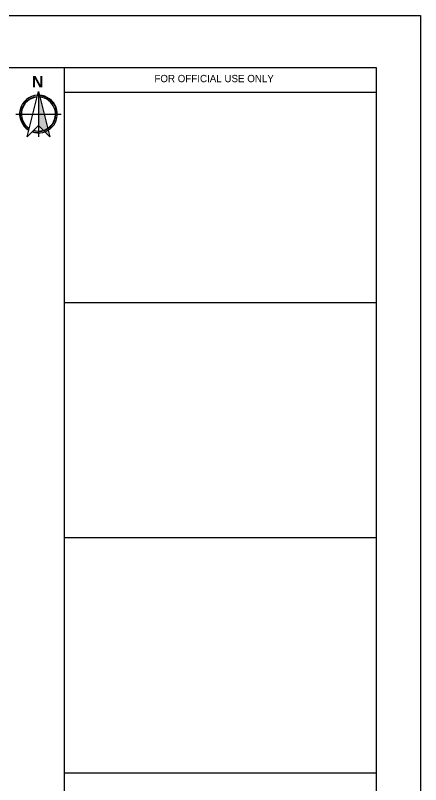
# Model space of a CAD drawing. Header units: inches. Extents: x -71 to 2682309, y -3332 to 801571.
# Drawn here: x 2672664 to 2673242, y 790992 to 792089 of the extents above; entities that cross this region are included whole.
import ezdxf

# ---------------------------------------------------------------- set-up
doc = ezdxf.new("R2010")
doc.units = ezdxf.units.IN
doc.header["$MEASUREMENT"] = 0
doc.layers.add('ASHADE', color=253, linetype='Continuous')
doc.layers.add('lettring', color=7, linetype='Continuous')
doc.layers.add('BORDER', color=5, linetype='Continuous', lineweight=60)
doc.styles.add('ARIAL', font='GOTHIC.TTF')
doc.styles.add('SANSSERIFBOLD', font='SASB____.pfb', dxfattribs={"height": 0.3})

# ---------------------------------------------------------------- blocks, each defined once
blk = doc.blocks.new('NORTH')
for p, q in [((2672681, 791916.1), (2672697.2, 791980.7)), ((2672697.2, 791980.7), (2672697.1, 791916.1)), ((2672697.2, 791980.7), (2672713.3, 791916.1)), ((2672664.9, 791948.4), (2672729.4, 791948.4)), ((2672697.2, 791932.3), (2672681, 791916.1)), ((2672713.3, 791916.1), (2672697.2, 791932.3))]:
    blk.add_line(p, q)
for radius, start, end in [(26.9, 92.8319, 238.9911), (24.9, 94.2506, 179.9477), (24.2, 94.779, 237.044), (26.9, 250.0518, 87.0636), (24.2, 253.0732, 85.1164), (26.2, 359.9477, 89.9477), (26.2, 179.9477, 238.5436), (24.9, 269.9477, 359.9477), (26.2, 250.7421, 269.9477)]:
    blk.add_arc((2672697.2, 791948.4), radius, start, end)
blk.add_solid([(2672697.2, 791980.7), (2672713.3, 791916.1), (2672697.2, 791932.3)])
at = {"style": 'SANSSERIFBOLD', "width": 1}
blk.add_text('N', height=16.2, dxfattribs=at).set_placement((2672687.9, 791986.4))

msp = doc.modelspace()

# ---------------------------------------------------------------- linework, layer by layer
at = {"layer": 'BORDER', "lineweight": 30}
for p, q in [((2672734.5, 789923.7), (2672734.5, 792014.4)), ((2673179, 789923.7), (2673179, 792014.4)), ((2672734.5, 791979.8), (2673179, 791979.8)), ((2673179, 791679.1), (2672734.5, 791679.1)), ((2673179, 791343.9), (2672734.5, 791343.9)), ((2673179, 791008.6), (2672734.5, 791008.6))]:
    msp.add_line(p, q, dxfattribs=at)
msp.add_lwpolyline([(2673179, 792014.4), (2671642.9, 792014.4), (2670202.4, 792014.4), (2670202.4, 790966), (2670202.4, 789923.7), (2671642.9, 789923.7), (2673179, 789923.7)], dxfattribs=at)
at = {"layer": 'Defpoints'}
msp.add_lwpolyline([(2670073.9, 792089.2), (2673241.9, 792089.2), (2673241.9, 789849), (2670073.9, 789849)], close=True, dxfattribs=at)

# ---------------------------------------------------------------- block references
at = {"layer": 'lettring'}
msp.add_blockref('NORTH', (0, 0), dxfattribs=at)

# ---------------------------------------------------------------- texts
at = {"layer": 'ASHADE', "style": 'ARIAL'}
msp.add_text('FOR OFFICIAL USE ONLY', height=10.419, dxfattribs=at).set_placement((2672862.4, 791993.9))

doc.saveas('drawing.dxf')
